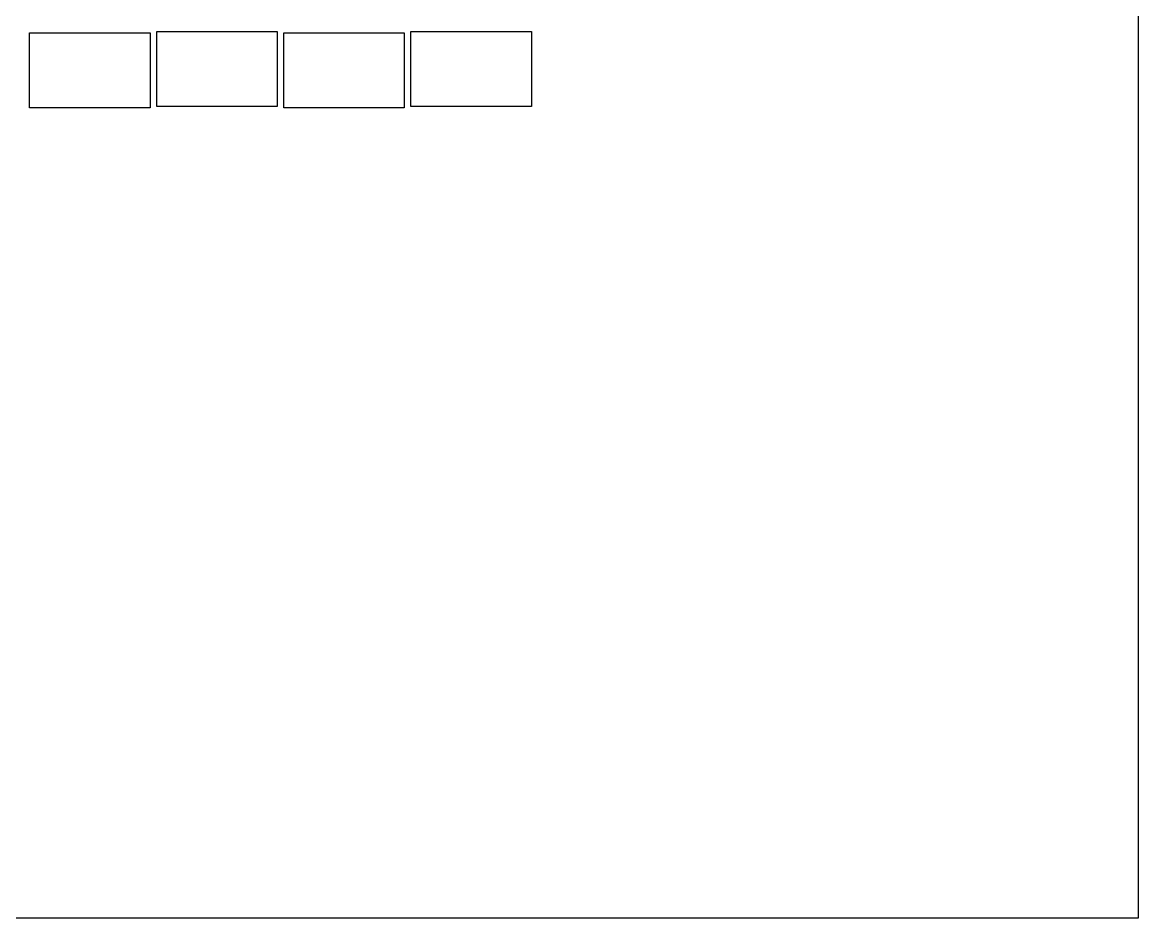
# Model space of a CAD drawing. Header units: metres. Extents: x 121.5 to 181.5, y 3.9 to 48.9.
# Drawn here: x 153.67 to 181.48, y 3.94 to 26.24 of the extents above; entities that cross this region are included whole.
import ezdxf

# ---------------------------------------------------------------- set-up
doc = ezdxf.new("R2010")
doc.units = ezdxf.units.M
doc.header["$LTSCALE"] = 0.001
doc.header["$MEASUREMENT"] = 0
doc.layers.add('Default', color=18, linetype='Continuous', true_color=0x000000)
doc.layers.add('Make2D$visible$lines$body_2', color=150, linetype='Continuous', true_color=0x0098ff)

msp = doc.modelspace()

# ---------------------------------------------------------------- linework, layer by layer
at = {"layer": 'Default'}
msp.add_lwpolyline([(181.478, 3.935), (181.478, 48.935), (121.478, 48.935), (121.478, 3.935)], close=True, dxfattribs=at)
at = {"layer": 'Make2D$visible$lines$body_2'}
for points in [[(153.854, 25.98), (156.854, 25.98)], [(153.854, 24.11), (153.854, 25.98)], [(156.854, 25.98), (156.854, 24.11)], [(157.019, 26.016), (160.019, 26.016)], [(157.019, 24.146), (157.019, 26.016)], [(160.019, 26.016), (160.019, 24.146)], [(160.186, 25.98), (163.186, 25.98)], [(160.186, 24.11), (160.186, 25.98)], [(163.186, 25.98), (163.186, 24.11)], [(163.351, 26.016), (166.351, 26.016)], [(163.351, 24.146), (163.351, 26.016)], [(166.351, 26.016), (166.351, 24.146)], [(156.854, 24.11), (153.854, 24.11)], [(160.019, 24.146), (157.019, 24.146)], [(163.186, 24.11), (160.186, 24.11)], [(166.351, 24.146), (163.351, 24.146)]]:
    msp.add_lwpolyline(points, dxfattribs=at)

doc.saveas('drawing.dxf')
